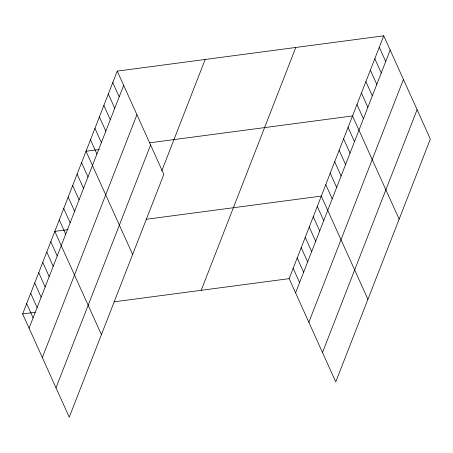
<?xml version="1.0" encoding="UTF-8"?>
<svg xmlns="http://www.w3.org/2000/svg" width="453" height="453" viewBox="0 0 453 453"><rect width="100%" height="100%" fill="white"/><g stroke="black" fill="none" stroke-linecap="round" stroke-linejoin="round"><path stroke-width="0.68" d="M117.236 71.11L163.85 174.348L69.264 417.179L22.65 313.946L117.236 71.11L383.736 35.821L430.35 139.054L335.764 381.89L289.15 278.652L383.736 35.821M29.083 328.187L123.663 85.351M42.339 357.553L136.925 114.722M56.002 387.813L150.589 144.983M161.829 170.764L205.181 59.462M201.206 290.299L295.792 47.463M295.583 292.893L390.169 50.062M308.844 322.264L403.425 79.428M322.502 352.519L417.088 109.688M99.286 149.49L86.025 151.245L132.638 254.484M149.535 142.837L352.525 115.951L399.138 219.19M68.069 229.626L54.807 231.381L101.421 334.62M146.189 219.28L321.307 196.087L367.927 299.325M22.65 313.946L35.215 312.281M114.026 301.84L289.15 278.652M379.28 47.265L385.707 61.506M374.818 58.714L381.25 72.956M370.361 70.164L376.788 84.405M365.899 81.608L372.332 95.855M361.443 93.058L367.87 107.299M356.981 104.507L363.414 118.748M348.063 127.401L354.495 141.642M343.606 138.85L350.033 153.091M339.144 150.294L345.577 164.541M334.688 161.744L341.12 175.985M330.226 173.193L336.658 187.434M325.769 184.643L332.202 198.884M317.293 206.409L323.719 220.651M313.272 216.727L319.699 230.973M309.252 227.049L315.679 241.29M305.231 237.372L311.658 251.613M301.211 247.689L307.644 261.93M297.191 258.012L303.623 272.253M293.17 268.329L299.603 282.576M112.774 82.559L119.207 96.8M108.318 94.009L114.745 108.25M103.856 105.453L110.289 119.694M99.4 116.902L105.832 131.144M94.937 128.352L101.37 142.593M90.481 139.796L96.914 154.037M81.563 162.695L87.995 176.936M77.106 174.139L83.533 188.386M72.644 185.588L79.077 199.83M68.188 197.038L74.615 211.279M63.726 208.482L70.158 222.729M59.269 219.931L65.696 234.173M50.787 241.698L57.22 255.945M46.767 252.021L53.199 266.262M42.752 262.344L49.179 276.585M38.732 272.661L45.158 286.902M34.711 282.983L41.138 297.225M30.691 293.301L37.118 307.547M26.67 303.623L33.103 317.864"/></g></svg>
